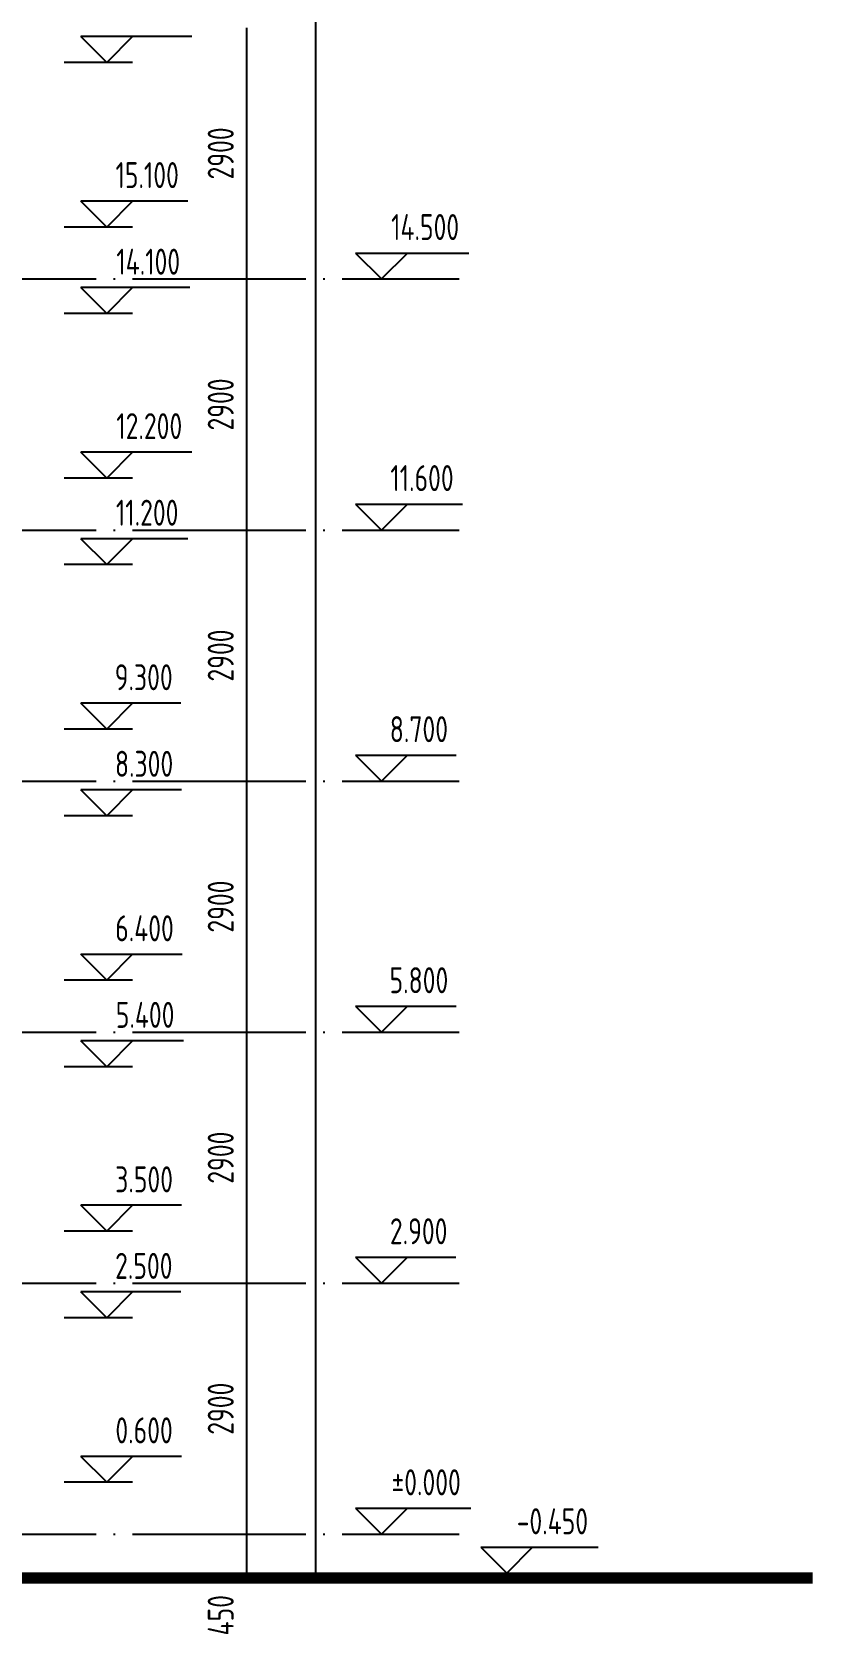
# Model space of a CAD drawing. Extents: x -726032 to 135930, y -151624 to 587044.
# Drawn here: x -361446 to -352370, y 293682 to 312309 of the extents above; entities that cross this region are included whole.
import ezdxf
from ezdxf.enums import TextEntityAlignment as Align

# ---------------------------------------------------------------- set-up
doc = ezdxf.new("R2010")
doc.units = 0
doc.header["$LTSCALE"] = 1000
doc.header["$MEASUREMENT"] = 0
doc.linetypes.add('DOTE', pattern=[2.42, 2, -0.2, 0.02, -0.2])
doc.layers.get('0').update_dxf_attribs({"linetype": 'CONTINUOUS'})
doc.layers.get('DEFPOINTS').update_dxf_attribs({"color": 1, "linetype": 'CONTINUOUS'})
doc.layers.add('DOTE', color=8, linetype='DOTE')
doc.layers.add('PUB_DIM', color=245, linetype='CONTINUOUS')
doc.styles.add('DIM_FONT', font='isocp.shx', dxfattribs={"width": 0.8})
doc.dimstyles.new('AXIS', dxfattribs={"dimtxt": 300, "dimasz": 1, "dimexe": 250, "dimexo": 300, "dimgap": 150, "dimtad": 1, "dimdec": 0, "dimzin": 0, "dimdsep": 46, "dimtxsty": 'DIM_FONT', "dimcen": 0.09, "dimse1": 1, "dimse2": 1, "dimclrt": 142, "dimadec": 0, "dimazin": 0, "dimtfac": 1, "dimtdec": 0, "dimtix": 1, "dimtmove": 2, "dimatfit": 3, "dimfxl": 1, "dimtolj": 1, "dimtzin": 0, "dimarcsym": 0})

# ---------------------------------------------------------------- blocks, each defined once
blk = doc.blocks.new('*D4100')
at = {"layer": 'DEFPOINTS', "color": 0, "transparency": 16777216}
for p in [(-359168, 334659), (-358168, 334659), (-359168, 294449)]:
    blk.add_point(p, dxfattribs=at)
at = {"layer": 'PUB_DIM', "color": 0, "lineweight": -2, "transparency": 16777216}
blk.add_line((-358168, 294450), (-358168, 334658), dxfattribs=at)
at = {"layer": 'PUB_DIM', "color": 0, "transparency": 16777216}
for points in [[(-358168, 334658), (-358168, 334658), (-358168, 334659)], [(-358168, 294450), (-358168, 294450), (-358168, 294449)]]:
    blk.add_solid(points, dxfattribs=at)
at = {"layer": 'PUB_DIM', "color": 142, "transparency": 16777216, "insert": (-358468, 314554), "char_height": 300, "attachment_point": 5, "rotation": 90, "style": 'DIM_FONT'}
blk.add_mtext('\\A1;40210', dxfattribs=at)
blk = doc.blocks.new('*D4103')
at = {"layer": 'DEFPOINTS', "color": 0, "transparency": 16777216}
for p in [(-359968, 309459), (-358968, 309459), (-359968, 306559)]:
    blk.add_point(p, dxfattribs=at)
at = {"layer": 'PUB_DIM', "color": 0, "lineweight": -2, "transparency": 16777216}
blk.add_line((-358968, 306560), (-358968, 309458), dxfattribs=at)
at = {"layer": 'PUB_DIM', "color": 0, "transparency": 16777216}
for points in [[(-358968, 309458), (-358968, 309458), (-358968, 309459)], [(-358968, 306560), (-358968, 306560), (-358968, 306559)]]:
    blk.add_solid(points, dxfattribs=at)
at = {"layer": 'PUB_DIM', "color": 142, "transparency": 16777216, "insert": (-359268, 308009), "char_height": 300, "attachment_point": 5, "rotation": 90, "style": 'DIM_FONT'}
blk.add_mtext('\\A1;2900', dxfattribs=at)
blk = doc.blocks.new('*D4104')
at = {"layer": 'DEFPOINTS', "color": 0, "transparency": 16777216}
for p in [(-359968, 294959), (-358968, 294959), (-359968, 294509)]:
    blk.add_point(p, dxfattribs=at)
at = {"layer": 'PUB_DIM', "color": 0, "lineweight": -2, "transparency": 16777216}
blk.add_line((-358968, 294510), (-358968, 294958), dxfattribs=at)
at = {"layer": 'PUB_DIM', "color": 0, "transparency": 16777216}
for points in [[(-358968, 294958), (-358968, 294958), (-358968, 294959)], [(-358968, 294510), (-358968, 294510), (-358968, 294509)]]:
    blk.add_solid(points, dxfattribs=at)
at = {"layer": 'PUB_DIM', "color": 142, "transparency": 16777216, "insert": (-359268, 294023), "char_height": 300, "attachment_point": 5, "rotation": 90, "style": 'DIM_FONT'}
blk.add_mtext('\\A1;450', dxfattribs=at)
blk = doc.blocks.new('*D4106')
at = {"layer": 'DEFPOINTS', "color": 0, "transparency": 16777216}
for p in [(-359968, 306559), (-358968, 306559), (-359968, 303659)]:
    blk.add_point(p, dxfattribs=at)
at = {"layer": 'PUB_DIM', "color": 0, "lineweight": -2, "transparency": 16777216}
blk.add_line((-358968, 303660), (-358968, 306558), dxfattribs=at)
at = {"layer": 'PUB_DIM', "color": 0, "transparency": 16777216}
for points in [[(-358968, 306558), (-358968, 306558), (-358968, 306559)], [(-358968, 303660), (-358968, 303660), (-358968, 303659)]]:
    blk.add_solid(points, dxfattribs=at)
at = {"layer": 'PUB_DIM', "color": 142, "transparency": 16777216, "insert": (-359268, 305109), "char_height": 300, "attachment_point": 5, "rotation": 90, "style": 'DIM_FONT'}
blk.add_mtext('\\A1;2900', dxfattribs=at)
blk = doc.blocks.new('*D4107')
at = {"layer": 'DEFPOINTS', "color": 0, "transparency": 16777216}
for p in [(-359968, 297859), (-358968, 297859), (-359968, 294959)]:
    blk.add_point(p, dxfattribs=at)
at = {"layer": 'PUB_DIM', "color": 0, "lineweight": -2, "transparency": 16777216}
blk.add_line((-358968, 294960), (-358968, 297858), dxfattribs=at)
at = {"layer": 'PUB_DIM', "color": 0, "transparency": 16777216}
for points in [[(-358968, 297858), (-358968, 297858), (-358968, 297859)], [(-358968, 294960), (-358968, 294960), (-358968, 294959)]]:
    blk.add_solid(points, dxfattribs=at)
at = {"layer": 'PUB_DIM', "color": 142, "transparency": 16777216, "insert": (-359268, 296409), "char_height": 300, "attachment_point": 5, "rotation": 90, "style": 'DIM_FONT'}
blk.add_mtext('\\A1;2900', dxfattribs=at)
blk = doc.blocks.new('*D4108')
at = {"layer": 'DEFPOINTS', "color": 0, "transparency": 16777216}
for p in [(-359968, 300759), (-358968, 300759), (-359968, 297859)]:
    blk.add_point(p, dxfattribs=at)
at = {"layer": 'PUB_DIM', "color": 0, "lineweight": -2, "transparency": 16777216}
blk.add_line((-358968, 297860), (-358968, 300758), dxfattribs=at)
at = {"layer": 'PUB_DIM', "color": 0, "transparency": 16777216}
for points in [[(-358968, 300758), (-358968, 300758), (-358968, 300759)], [(-358968, 297860), (-358968, 297860), (-358968, 297859)]]:
    blk.add_solid(points, dxfattribs=at)
at = {"layer": 'PUB_DIM', "color": 142, "transparency": 16777216, "insert": (-359268, 299309), "char_height": 300, "attachment_point": 5, "rotation": 90, "style": 'DIM_FONT'}
blk.add_mtext('\\A1;2900', dxfattribs=at)
blk = doc.blocks.new('*D4109')
at = {"layer": 'DEFPOINTS', "color": 0, "transparency": 16777216}
for p in [(-359968, 303659), (-358968, 303659), (-359968, 300759)]:
    blk.add_point(p, dxfattribs=at)
at = {"layer": 'PUB_DIM', "color": 0, "lineweight": -2, "transparency": 16777216}
blk.add_line((-358968, 300760), (-358968, 303658), dxfattribs=at)
at = {"layer": 'PUB_DIM', "color": 0, "transparency": 16777216}
for points in [[(-358968, 303658), (-358968, 303658), (-358968, 303659)], [(-358968, 300760), (-358968, 300760), (-358968, 300759)]]:
    blk.add_solid(points, dxfattribs=at)
at = {"layer": 'PUB_DIM', "color": 142, "transparency": 16777216, "insert": (-359268, 302209), "char_height": 300, "attachment_point": 5, "rotation": 90, "style": 'DIM_FONT'}
blk.add_mtext('\\A1;2900', dxfattribs=at)
blk = doc.blocks.new('*D4114')
at = {"layer": 'DEFPOINTS', "color": 0, "transparency": 16777216}
for p in [(-359968, 312359), (-358968, 312359), (-359968, 309459)]:
    blk.add_point(p, dxfattribs=at)
at = {"layer": 'PUB_DIM', "color": 0, "lineweight": -2, "transparency": 16777216}
blk.add_line((-358968, 309460), (-358968, 312358), dxfattribs=at)
at = {"layer": 'PUB_DIM', "color": 0, "transparency": 16777216}
for points in [[(-358968, 312358), (-358968, 312358), (-358968, 312359)], [(-358968, 309460), (-358968, 309460), (-358968, 309459)]]:
    blk.add_solid(points, dxfattribs=at)
at = {"layer": 'PUB_DIM', "color": 142, "transparency": 16777216, "insert": (-359268, 310909), "char_height": 300, "attachment_point": 5, "rotation": 90, "style": 'DIM_FONT'}
blk.add_mtext('\\A1;2900', dxfattribs=at)

msp = doc.modelspace()

# ---------------------------------------------------------------- linework, layer by layer
msp.add_line((-420935.3, 294508.7), (-352430.4, 294508.7))
at = {"const_width": 120}
msp.add_lwpolyline([(-352430.4, 294448.7), (-420935.3, 294448.7)], dxfattribs=at)
at = {"layer": 'DOTE'}
for p, q in [((-418366.5, 309458.7), (-356514.6, 309458.7)), ((-418366.5, 306558.7), (-356514.6, 306558.7)), ((-418366.5, 303658.7), (-356514.6, 303658.7)), ((-418366.5, 300758.7), (-356514.6, 300758.7)), ((-418366.5, 297858.7), (-356514.6, 297858.7)), ((-418366.5, 294958.7), (-356514.6, 294958.7))]:
    msp.add_line(p, q, dxfattribs=at)
at = {"layer": 'PUB_DIM'}
for p, q in [((-359601.5, 312258.7), (-360885.7, 312258.7)), ((-360585.7, 311958.7), (-360885.7, 312258.7)), ((-360285.7, 312258.7), (-360585.7, 311958.7)), ((-360285.7, 311958.7), (-361077.2, 311958.7)), ((-359649.5, 310358.7), (-360885.7, 310358.7)), ((-360585.7, 310058.7), (-360885.7, 310358.7)), ((-360285.7, 310358.7), (-360585.7, 310058.7)), ((-360285.7, 310058.7), (-361077.2, 310058.7)), ((-357710.7, 309758.7), (-357410.7, 309458.7)), ((-357710.7, 309758.7), (-356402.5, 309758.7)), ((-357410.7, 309458.7), (-357110.7, 309758.7)), ((-359625.5, 309358.7), (-360885.7, 309358.7)), ((-360585.7, 309058.7), (-360885.7, 309358.7)), ((-360285.7, 309358.7), (-360585.7, 309058.7)), ((-360285.7, 309058.7), (-361077.2, 309058.7)), ((-359601.5, 307458.7), (-360885.7, 307458.7)), ((-360585.7, 307158.7), (-360885.7, 307458.7)), ((-360285.7, 307458.7), (-360585.7, 307158.7)), ((-360285.7, 307158.7), (-361077.2, 307158.7)), ((-357710.7, 306858.7), (-357410.7, 306558.7)), ((-357710.7, 306858.7), (-356474.5, 306858.7)), ((-357410.7, 306558.7), (-357110.7, 306858.7)), ((-359649.5, 306458.7), (-360885.7, 306458.7)), ((-360585.7, 306158.7), (-360885.7, 306458.7)), ((-360285.7, 306458.7), (-360585.7, 306158.7)), ((-360285.7, 306158.7), (-361077.2, 306158.7)), ((-359729.8, 304558.7), (-360885.7, 304558.7)), ((-360585.7, 304258.7), (-360885.7, 304558.7)), ((-360285.7, 304558.7), (-360585.7, 304258.7)), ((-360285.7, 304258.7), (-361077.2, 304258.7)), ((-357710.7, 303958.7), (-357410.7, 303658.7)), ((-357710.7, 303958.7), (-356546.5, 303958.7)), ((-357410.7, 303658.7), (-357110.7, 303958.7)), ((-359721.5, 303558.7), (-360885.7, 303558.7)), ((-360585.7, 303258.7), (-360885.7, 303558.7)), ((-360285.7, 303558.7), (-360585.7, 303258.7)), ((-360285.7, 303258.7), (-361077.2, 303258.7)), ((-360885.7, 301658.7), (-359711.9, 301658.7)), ((-360585.7, 301358.7), (-360885.7, 301658.7)), ((-360285.7, 301658.7), (-360585.7, 301358.7)), ((-360285.7, 301358.7), (-361077.2, 301358.7)), ((-357710.7, 301058.7), (-357410.7, 300758.7)), ((-357710.7, 301058.7), (-356546.5, 301058.7)), ((-357410.7, 300758.7), (-357110.7, 301058.7)), ((-359697.5, 300658.7), (-360885.7, 300658.7)), ((-360585.7, 300358.7), (-360885.7, 300658.7)), ((-360285.7, 300658.7), (-360585.7, 300358.7)), ((-360285.7, 300358.7), (-361077.2, 300358.7)), ((-359721.5, 298758.7), (-360885.7, 298758.7)), ((-360585.7, 298458.7), (-360885.7, 298758.7)), ((-360285.7, 298758.7), (-360585.7, 298458.7)), ((-360285.7, 298458.7), (-361077.2, 298458.7)), ((-357710.7, 298158.7), (-357410.7, 297858.7)), ((-357710.7, 298158.7), (-356551.7, 298158.7)), ((-357410.7, 297858.7), (-357110.7, 298158.7)), ((-359727.6, 297758.7), (-360885.7, 297758.7)), ((-360585.7, 297458.7), (-360885.7, 297758.7)), ((-360285.7, 297758.7), (-360585.7, 297458.7)), ((-360285.7, 297458.7), (-361077.2, 297458.7)), ((-359721.7, 295858.7), (-360885.7, 295858.7)), ((-360585.7, 295558.7), (-360885.7, 295858.7)), ((-360285.7, 295858.7), (-360585.7, 295558.7)), ((-360285.7, 295558.7), (-361077.2, 295558.7)), ((-357710.7, 295258.7), (-357410.7, 294958.7)), ((-357710.7, 295258.7), (-356378.5, 295258.7)), ((-357410.7, 294958.7), (-357110.7, 295258.7)), ((-356264.2, 294808.7), (-355964.2, 294508.7)), ((-356264.2, 294808.7), (-354908, 294808.7)), ((-355964.2, 294508.7), (-355664.2, 294808.7))]:
    msp.add_line(p, q, dxfattribs=at)

# ---------------------------------------------------------------- texts
at = {"layer": 'PUB_DIM', "style": 'DIM_FONT', "width": 0.8}
for s, p in [('15.100', (-360117.6, 310658.7)), ('14.500', (-356906.6, 310058.7)), ('14.100', (-360105.6, 309658.7)), ('12.200', (-360093.6, 307758.7)), ('11.600', (-356942.6, 307158.7)), ('11.200', (-360117.6, 306758.7)), ('9.300', (-360157.8, 304858.7)), ('8.700', (-356978.6, 304258.7)), ('8.300', (-360153.6, 303858.7)), ('6.400', (-360148.8, 301958.7)), ('5.800', (-356978.6, 301358.7)), ('5.400', (-360141.6, 300958.7)), ('3.500', (-360153.6, 299058.7)), ('2.900', (-356981.2, 298458.7)), ('2.500', (-360156.7, 298058.7)), ('0.600', (-360153.7, 296158.7)), ('%%p0.000', (-356894.6, 295558.7)), ('-0.450', (-355436.1, 295108.7))]:
    msp.add_text(s, height=300, dxfattribs=at).set_placement(p, align=Align.MIDDLE)

# ---------------------------------------------------------------- dimensions: what is measured, and where the dimension line sits
at = {"layer": 'PUB_DIM'}
for p1, p2, picture, middle in [((-359167.7, 294448.7), (-359167.7, 334658.7), '*D4100', (-358467.7, 314553.7)), ((-359967.7, 309458.7), (-359967.7, 312358.7), '*D4114', (-359267.7, 310908.7)), ((-359967.7, 306558.7), (-359967.7, 309458.7), '*D4103', (-359267.7, 308008.7)), ((-359967.7, 303658.7), (-359967.7, 306558.7), '*D4106', (-359267.7, 305108.7)), ((-359967.7, 300758.7), (-359967.7, 303658.7), '*D4109', (-359267.7, 302208.7)), ((-359967.7, 297858.7), (-359967.7, 300758.7), '*D4108', (-359267.7, 299308.7)), ((-359967.7, 294958.7), (-359967.7, 297858.7), '*D4107', (-359267.7, 296408.7))]:
    dim = msp.add_aligned_dim(p1=p1, p2=p2, distance=-1000, dimstyle='AXIS', dxfattribs=at)
    dim.commit()
    dim.dimension.update_dxf_attribs({"geometry": picture, "text_midpoint": middle})
dim = msp.add_linear_dim(base=(-358967.7, 294958.7), p1=(-359967.7, 294508.7), p2=(-359967.7, 294958.7), angle=90, dimstyle='AXIS', dxfattribs=at)
dim.commit()
dim.dimension.update_dxf_attribs({"geometry": '*D4104', "text_midpoint": (-359267.7, 294023.1), "dimtype": 161})

doc.saveas('drawing.dxf')
